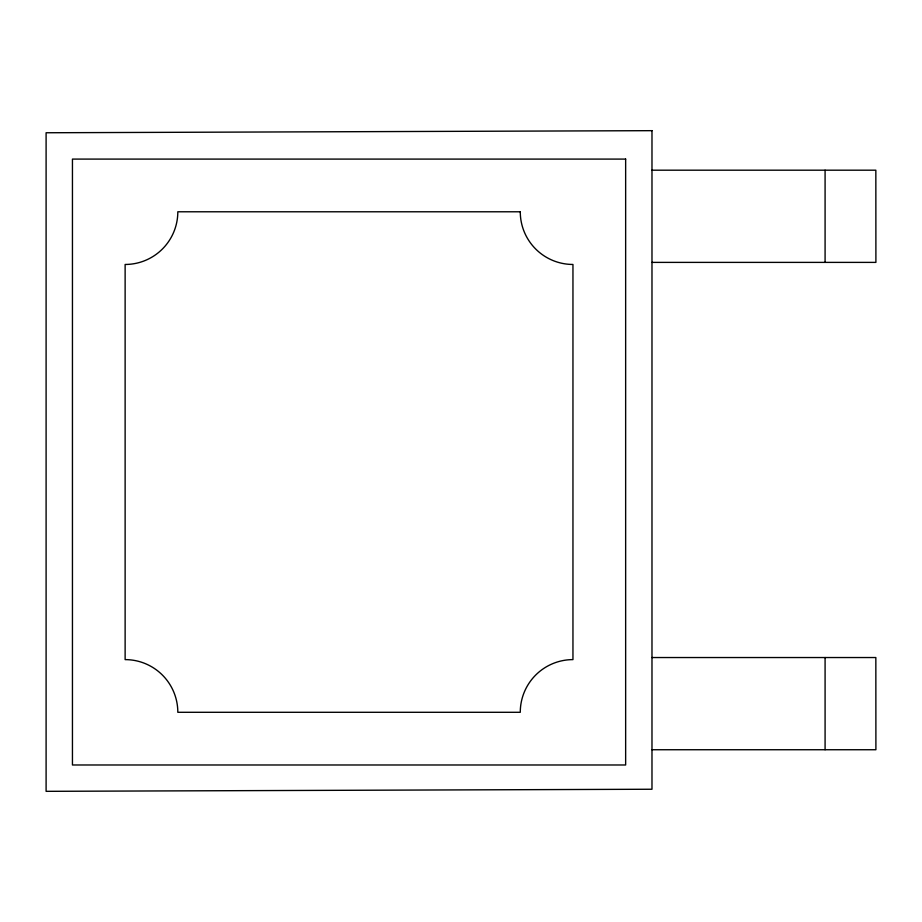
<?xml version="1.0" encoding="UTF-8"?>
<svg xmlns="http://www.w3.org/2000/svg" width="922" height="922" viewBox="0 0 922 922"><rect width="100%" height="100%" fill="white"/><g stroke="black" fill="none" stroke-linecap="round" stroke-linejoin="round"><path stroke-width="1.38" d="M651.981 170.19L875.842 170.19L875.9 262.39L651.981 262.39M651.981 657.536L875.842 657.536L875.9 749.736L651.981 749.736M825.086 170.19L825.086 262.39M825.086 657.536L825.086 749.736M651.981 130.67L46.1 132.756L46.1 791.33L651.981 789.244L651.981 130.67M625.646 159.091L72.446 159.091L72.446 764.983L625.646 764.983L625.646 159.091M520.273 211.783L177.819 211.783A52.681 52.681 0 0 1 125.127 264.464L125.127 659.61A52.681 52.681 0 0 1 177.819 712.291L520.273 712.291A52.681 52.681 0 0 1 572.954 659.61L572.954 264.464A52.681 52.681 0 0 1 520.273 211.783"/></g></svg>
